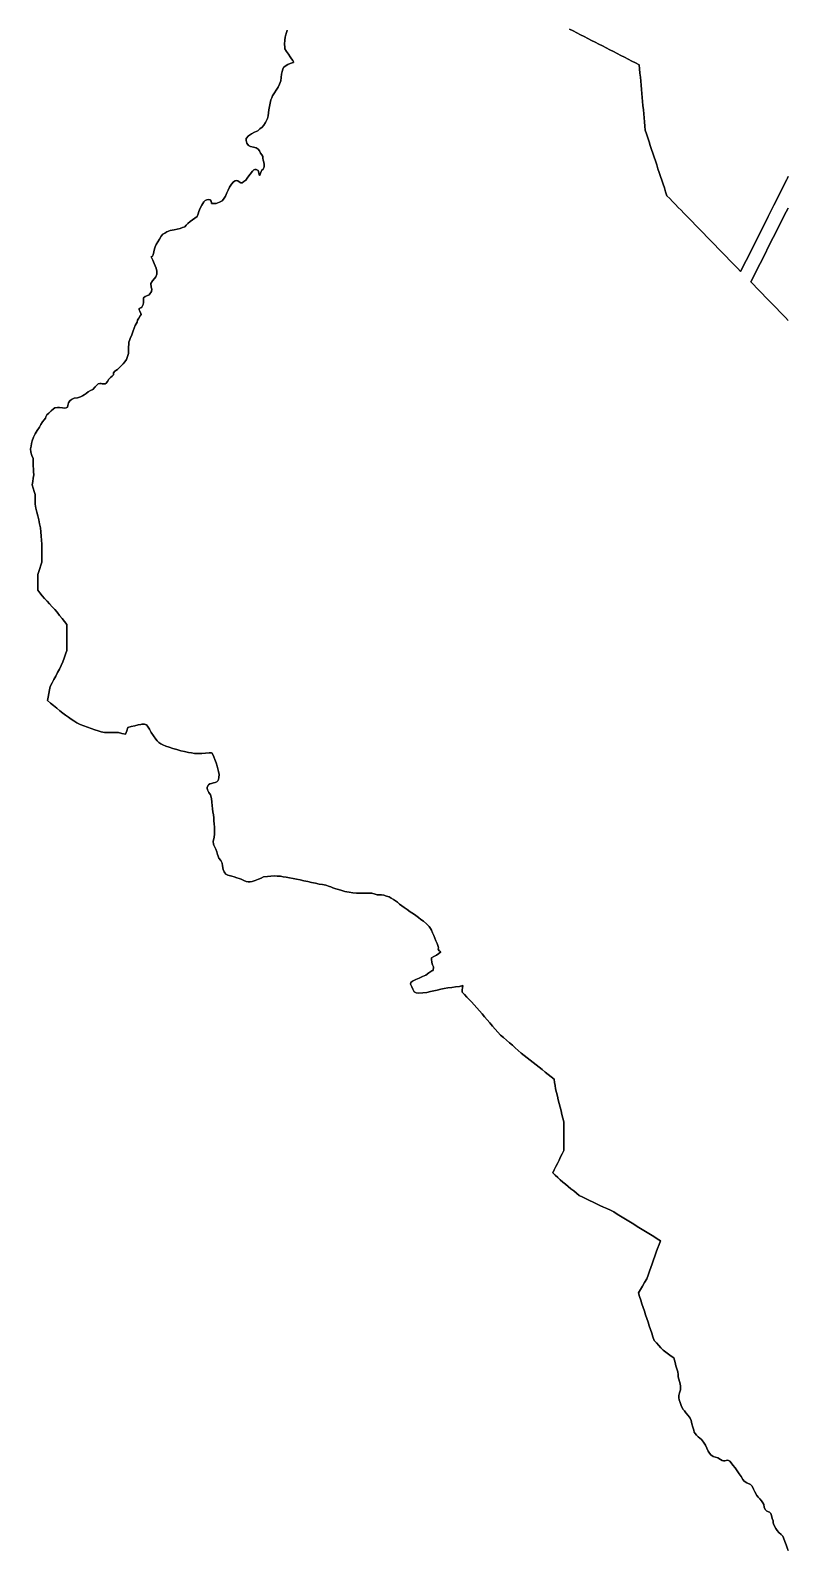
# Model space of a CAD drawing. Header units: inches. Extents: x 130170 to 284068, y 377793 to 804530.
# Drawn here: x 190518 to 192346, y 563732 to 567400 of the extents above; entities that cross this region are included whole.
import ezdxf

# ---------------------------------------------------------------- set-up
doc = ezdxf.new("R2010")
doc.units = ezdxf.units.IN
doc.header["$MEASUREMENT"] = 0
doc.layers.add('muni_il', color=7, linetype='Continuous')

msp = doc.modelspace()

# ---------------------------------------------------------------- linework, layer by layer
at = {"layer": 'muni_il'}
for points in [[(192347, 563731.9), (192344.5, 563738.7), (192342.1, 563745.5), (192339.2, 563753.6), (192335.5, 563762.7), (192333.8, 563766.4), (192330, 563771), (192324.4, 563775.8), (192320.8, 563780.4), (192317.2, 563785), (192314.1, 563790.9), (192311.7, 563796.2), (192311.1, 563799.2), (192310.7, 563803.8), (192308.6, 563809), (192306.7, 563816.6), (192305.1, 563821.3), (192302.2, 563824.4), (192295.9, 563827.1), (192291.5, 563830.9), (192288.8, 563836.3), (192288, 563842.9), (192286, 563847.1), (192282.4, 563851.9), (192278.7, 563856.8), (192275, 563861), (192271.3, 563865.2), (192266.9, 563873.7), (192263.4, 563880.5), (192259.9, 563887.3), (192256.5, 563891.1), (192247.5, 563895.3), (192240.7, 563899.5), (192237.7, 563903.6), (192233.4, 563910.5), (192229, 563917.3), (192224, 563924.3), (192218.9, 563931.3), (192213.8, 563938.4), (192209.7, 563944), (192206.6, 563947.4), (192203.2, 563949.3), (192200.2, 563949.7), (192197.4, 563949.5), (192194.4, 563948.6), (192190.7, 563948.7), (192187.7, 563949.5), (192183.8, 563951.4), (192176.9, 563955.5), (192171.4, 563957.1), (192165.9, 563958.7), (192160.4, 563962.6), (192157, 563967.2), (192153.6, 563971.7), (192150.4, 563979), (192147.2, 563986.3), (192142.5, 563993.3), (192137.8, 564000.2), (192133.6, 564003.3), (192129.4, 564006.3), (192125.9, 564010.3), (192122.4, 564014.4), (192120.3, 564017.4), (192118.9, 564022.4), (192116.7, 564029.9), (192114.5, 564037.4), (192113, 564045.7), (192110.6, 564051.6), (192105.5, 564058), (192100.3, 564064.4), (192096.7, 564068.8), (192093.1, 564073.1), (192088.8, 564082.1), (192086.3, 564089), (192083.9, 564095.8), (192082.8, 564100.1), (192083, 564106), (192085, 564112.8), (192086.9, 564119.7), (192087.4, 564128.9), (192085.9, 564134.4), (192084.5, 564139.9), (192083, 564145.6), (192081.5, 564151.2), (192081.1, 564157), (192080.7, 564162.9), (192078.4, 564170.5), (192076.1, 564178), (192073.9, 564185.6), (192072.6, 564191.1), (192071.3, 564196.6), (192064.9, 564201.4), (192058.4, 564206.2), (192052, 564211), (192045.6, 564215.7), (192040, 564221.4), (192034.4, 564227.1), (192028.9, 564232.8), (192023.3, 564238.5), (192020.4, 564247.4), (192017.5, 564256.2), (192014.5, 564265.1), (192011.6, 564273.9), (192008.7, 564282.7), (192005.8, 564291.6), (192002.8, 564300.4), (191999.9, 564309.3), (191997, 564318.1), (191994.1, 564327), (191991.1, 564335.8), (191988.2, 564344.6), (191985.3, 564353.5), (191990.4, 564361.9), (191995.4, 564370.3), (192000.5, 564378.8), (192005.5, 564387.2), (192008.8, 564396.4), (192012.1, 564405.7), (192015.4, 564414.9), (192018.7, 564424.1), (192022, 564433.3), (192025.3, 564442.6), (192028.6, 564451.8), (192031.9, 564461), (192035.2, 564470.2), (192038.5, 564479.5), (192030.5, 564484.4), (192022.4, 564489.4), (192014.4, 564494.3), (192006.4, 564499.3), (191998.3, 564504.3), (191990.3, 564509.2), (191982.3, 564514.2), (191974.2, 564519.1), (191966.2, 564524.1), (191958.2, 564529.1), (191950.2, 564534), (191942.1, 564539), (191934.1, 564543.9), (191926.1, 564548.9), (191917.7, 564552.9), (191909.4, 564556.9), (191901, 564560.9), (191892.7, 564564.9), (191884.4, 564568.9), (191876, 564572.9), (191867.7, 564576.9), (191859.3, 564580.9), (191851, 564584.9), (191842.7, 564588.9), (191836, 564594.3), (191829.3, 564599.6), (191822.6, 564605), (191815.9, 564610.4), (191809.2, 564615.7), (191803, 564621.2), (191796.9, 564626.6), (191790.7, 564632.1), (191784.6, 564637.6), (191778.5, 564643), (191782.3, 564650.7), (191786.2, 564658.4), (191790, 564666.1), (191793.9, 564673.9), (191797.7, 564681.6), (191801.6, 564689.3), (191805.4, 564697), (191805.4, 564706.9), (191805.4, 564716.8), (191805.4, 564726.7), (191805.4, 564736.6), (191805.4, 564746.6), (191805.4, 564756.6), (191805.4, 564766.5), (191803.2, 564775.4), (191801, 564784.3), (191798.8, 564793.2), (191796.5, 564802), (191794.3, 564810.9), (191792.1, 564819.8), (191789.9, 564828.7), (191787.7, 564837.5), (191785.4, 564846.4), (191784.3, 564854.1), (191783.3, 564861.7), (191782.2, 564869.3), (191774.9, 564875.1), (191767.7, 564880.8), (191760.4, 564886.5), (191753.2, 564892.3), (191746, 564898), (191738.7, 564903.7), (191731.5, 564909.4), (191724.3, 564915.2), (191717, 564920.9), (191709.8, 564926.6), (191702.5, 564932.4), (191695.4, 564938.6), (191688.2, 564944.8), (191681.1, 564951), (191673.9, 564957.2), (191666.8, 564963.4), (191659.6, 564969.6), (191652.4, 564975.8), (191646.1, 564983.1), (191639.7, 564990.3), (191633.3, 564997.6), (191627, 565004.9), (191620.6, 565012.2), (191614.2, 565019.4), (191607.9, 565026.7), (191601.5, 565034), (191595.1, 565041.3), (191588.8, 565048.5), (191582.4, 565055.8), (191576.7, 565061.7), (191571.1, 565067.6), (191565.4, 565073.4), (191559.7, 565079.3), (191559.8, 565084.6), (191560.7, 565090), (191561.7, 565095.4), (191553.5, 565093.3), (191544.2, 565092), (191535, 565090.7), (191525.7, 565089.4), (191516.4, 565088.1), (191508.1, 565086.2), (191499.8, 565084.4), (191491.5, 565082.5), (191483.2, 565080.6), (191474.9, 565078.7), (191465.2, 565077.6), (191455.5, 565076.5), (191448.6, 565077.5), (191443.7, 565080), (191441, 565086.2), (191438.3, 565092.5), (191435.5, 565098.8), (191436.2, 565102.8), (191439.9, 565105.9), (191447.9, 565109.5), (191455.9, 565113.2), (191463.9, 565116.8), (191472, 565120.4), (191479.2, 565125.6), (191486.4, 565130.5), (191489.8, 565131.5), (191490.6, 565140.1), (191488.5, 565145.4), (191486.5, 565150.7), (191485.7, 565158.5), (191485.7, 565162.4), (191491.7, 565165.6), (191497.8, 565168.7), (191503.3, 565172.7), (191508.7, 565176.6), (191507.8, 565177.2), (191504.8, 565179.1), (191502.1, 565182.9), (191502.5, 565185.9), (191502.1, 565189.7), (191499.5, 565196.4), (191496.8, 565203.2), (191494.1, 565209.9), (191491.4, 565216.1), (191488.7, 565222.3), (191485.9, 565228.5), (191483.2, 565233.1), (191480.4, 565237.7), (191473.5, 565244), (191466.5, 565250.3), (191460.4, 565254.9), (191454.3, 565259.4), (191448.2, 565263.9), (191442.1, 565268.4), (191434.8, 565273.4), (191427.4, 565278.4), (191420, 565283.3), (191414.5, 565287.6), (191409, 565291.9), (191403.5, 565296.2), (191398.8, 565299.6), (191394, 565303.1), (191388.8, 565306.1), (191383.7, 565309.2), (191377.4, 565311.3), (191371.1, 565313.4), (191365.1, 565314.5), (191358.6, 565314.3), (191354.9, 565314.3), (191350, 565315.7), (191341.7, 565318), (191337.7, 565318), (191334.5, 565318), (191328.7, 565317.9), (191323, 565317.8), (191313.8, 565317.9), (191304.6, 565318), (191295.7, 565319.2), (191286.8, 565320.4), (191281.6, 565321.4), (191276.5, 565322.5), (191269.1, 565324.6), (191261.7, 565326.8), (191254.9, 565328.9), (191248, 565331), (191242.9, 565333.2), (191240, 565334.1), (191230.6, 565337.2), (191222.7, 565338.7), (191214.9, 565340.2), (191205.6, 565342.2), (191196.4, 565344.2), (191187.1, 565346.2), (191177.9, 565348.1), (191168.6, 565350.1), (191160.3, 565351.7), (191151.9, 565353.4), (191143.5, 565355.1), (191135.2, 565356.7), (191128.1, 565357.9), (191121, 565359.1), (191113.6, 565359.4), (191106.3, 565359.6), (191098, 565359.1), (191089.7, 565358.6), (191080.6, 565357.2), (191074.3, 565354.7), (191068, 565352.2), (191060.6, 565349), (191053.2, 565345.9), (191048.4, 565345.5), (191043.6, 565345.7), (191038.5, 565346.2), (191032.6, 565349), (191026.6, 565351.7), (191021.2, 565353.6), (191015.8, 565355.4), (191009.8, 565357.5), (191003.9, 565359.5), (190994.6, 565361.8), (190989.6, 565364.1), (190987, 565366.8), (190985.2, 565369.9), (190983.1, 565375.5), (190981.5, 565383.7), (190980.9, 565390.5), (190977, 565396.8), (190972.6, 565402.3), (190971.3, 565405.3), (190970.8, 565407.1), (190969.5, 565411.6), (190967.3, 565418), (190965.1, 565424.4), (190962.7, 565429.1), (190960.3, 565433.8), (190959.4, 565436.7), (190958.9, 565442.9), (190959.6, 565446.7), (190961.1, 565452.4), (190962, 565461.6), (190961.8, 565469.5), (190961.7, 565477.5), (190961.5, 565485.4), (190960.8, 565492.6), (190960.1, 565499.9), (190959.5, 565507.1), (190958.4, 565514.6), (190957.4, 565522), (190956.3, 565529.5), (190955.4, 565537.9), (190954.5, 565546.4), (190952, 565555.6), (190948.7, 565561.4), (190945.3, 565567.2), (190944.7, 565571.4), (190944.4, 565573.9), (190947.4, 565579.2), (190950.9, 565581.6), (190955, 565582.7), (190959.4, 565584.1), (190963.8, 565585), (190967.3, 565586.8), (190969.8, 565589.2), (190971.4, 565592.3), (190972.8, 565597.1), (190973.1, 565604.2), (190971.9, 565611.8), (190970.2, 565618), (190968.5, 565624.3), (190965.8, 565632.4), (190963.2, 565640.5), (190960.3, 565647.3), (190957.3, 565654.1), (190956.3, 565655.8), (190955, 565656.5), (190952.7, 565656.9), (190949.2, 565656.6), (190940.2, 565656), (190931.2, 565655.5), (190922.7, 565655.4), (190914.1, 565655.4), (190906.7, 565656.5), (190899.2, 565657.6), (190890, 565659.7), (190880.8, 565661.8), (190871.3, 565664.6), (190861.8, 565667.4), (190852.4, 565670.2), (190844.8, 565673), (190837.3, 565675.7), (190832.5, 565678.7), (190827.8, 565681.7), (190824, 565685.8), (190820.1, 565689.9), (190814.8, 565697.9), (190809.5, 565705.8), (190805, 565713.5), (190800.5, 565721.2), (190797.7, 565724.4), (190796.8, 565724.7), (190795.6, 565725.1), (190794.4, 565725.4), (190793.2, 565725.7), (190791.9, 565725.8), (190790.6, 565725.9), (190789.4, 565725.9), (190788.1, 565725.9), (190786.3, 565725.6), (190783.9, 565725.4), (190777.7, 565724.5), (190769.4, 565722.2), (190761.1, 565720), (190752.8, 565717.7), (190750.1, 565709.8), (190747.5, 565701.9), (190738.7, 565703.7), (190729.9, 565705.4), (190721.6, 565705.4), (190713.3, 565705.4), (190704.9, 565705.4), (190696.5, 565705.4), (190688.6, 565707.7), (190680.8, 565709.9), (190672.9, 565712.1), (190664.2, 565715.5), (190655.5, 565718.8), (190646.8, 565722.2), (190638.1, 565725.5), (190629.4, 565728.9), (190622.7, 565733.6), (190616, 565738.3), (190609.3, 565743), (190602.6, 565747.6), (190595.9, 565752.3), (190588.5, 565758.4), (190581, 565764.5), (190573.5, 565770.6), (190566.1, 565776.7), (190558.6, 565782.8), (190560.3, 565791.4), (190562.1, 565800), (190563.8, 565808.5), (190565.5, 565817.1), (190569.9, 565825.4), (190574.4, 565833.8), (190578.8, 565842.1), (190583.3, 565850.5), (190587.7, 565858.8), (190592.2, 565867.2), (190595.5, 565876.3), (190598.8, 565885.4), (190602.1, 565894.5), (190605.4, 565903.6), (190605.4, 565912.5), (190605.4, 565921.5), (190605.4, 565930.4), (190605.4, 565939.4), (190605.4, 565948.3), (190605.4, 565957.3), (190605.4, 565966.2), (190599.7, 565973.6), (190593.9, 565981), (190588.1, 565988.5), (190582.4, 565995.9), (190576.3, 566002.5), (190570.2, 566009.2), (190564, 566015.9), (190557.9, 566022.5), (190551.8, 566029.2), (190545.7, 566035.9), (190540.6, 566042.7), (190535.4, 566049.6), (190535.4, 566058.9), (190535.4, 566068.2), (190535.4, 566077.5), (190535.4, 566086.9), (190537.9, 566094.4), (190540.4, 566101.9), (190542.9, 566109.4), (190545.4, 566116.9), (190545.4, 566125.1), (190545.4, 566133.4), (190545.4, 566141.7), (190545.4, 566150), (190544.8, 566159.9), (190544.1, 566169.9), (190543.4, 566179.9), (190542.8, 566189.8), (190542.1, 566199.8), (190539.9, 566209.3), (190537.6, 566218.7), (190535.4, 566228.2), (190533.2, 566237.6), (190531, 566247.1), (190528.7, 566256.5), (190528.7, 566264.3), (190528.7, 566272.1), (190528.7, 566279.8), (190526.5, 566287.6), (190524.3, 566295.4), (190522.1, 566303.3), (190523.3, 566311.3), (190524.6, 566319.4), (190525.9, 566327.5), (190525.4, 566334.5), (190524.9, 566341.6), (190524.5, 566348.7), (190524.1, 566355.8), (190524.1, 566361.3), (190524, 566366.8), (190521.2, 566374.3), (190518.3, 566381.8), (190517.5, 566390.2), (190519.2, 566396.6), (190520.3, 566403.1), (190521.5, 566409.7), (190525.3, 566418), (190529.2, 566426.4), (190534.2, 566434.4), (190539.2, 566442.4), (190542.9, 566448.9), (190546.6, 566455.4), (190550.4, 566460), (190553.7, 566464), (190554.8, 566467.8), (190557.1, 566472.5), (190561.7, 566476.6), (190567.5, 566481.6), (190573.3, 566486.5), (190576.9, 566488.9), (190582.9, 566489.8), (190587.5, 566490.3), (190594.7, 566489.4), (190600.8, 566488.7), (190604.2, 566489.1), (190606.8, 566490.6), (190608.1, 566494.7), (190609.5, 566501.1), (190612.8, 566506.2), (190616.6, 566509.4), (190623.6, 566512.8), (190631.1, 566513.5), (190638.9, 566515.5), (190643.2, 566518.1), (190647.5, 566520.7), (190652.4, 566524.1), (190657.4, 566527.5), (190662.9, 566530.6), (190668.5, 566533.6), (190674.1, 566539.8), (190677.6, 566544), (190681.5, 566547.2), (190685.1, 566548), (190688.3, 566547.6), (190690.8, 566547.2), (190698.3, 566547.1), (190700.5, 566548.6), (190703.7, 566552.8), (190706.8, 566558.7), (190711.1, 566562.5), (190715.2, 566565.4), (190718, 566568.5), (190718.3, 566571), (190718.4, 566573.9), (190721.7, 566577.9), (190727.8, 566581.7), (190733, 566586.7), (190737.5, 566590.9), (190741.9, 566595.2), (190745.7, 566600.4), (190749.4, 566605.6), (190751.8, 566612.7), (190754.2, 566620.4), (190754.7, 566628), (190754.8, 566636.7), (190755.1, 566641.9), (190755.4, 566647.2), (190757, 566651.9), (190758.7, 566656.6), (190762.3, 566665.6), (190765.9, 566674.6), (190768, 566681.1), (190770.1, 566687.6), (190772.9, 566692.2), (190775.3, 566696.1), (190776.5, 566700.4), (190779.3, 566705.3), (190782.9, 566711.5), (190785.1, 566714.4), (190784.4, 566716.6), (190781.6, 566722.6), (190779.9, 566725.6), (190780.1, 566728.7), (190784.1, 566730.2), (190786.4, 566732.1), (190790.2, 566738.8), (190790.7, 566743.6), (190790.6, 566751), (190791, 566754.9), (190794.9, 566757.5), (190798.9, 566759.2), (190804.4, 566762.2), (190810.2, 566770), (190810.5, 566775.5), (190809.1, 566780.4), (190808.3, 566789.2), (190812.6, 566795.3), (190817, 566801.4), (190820.4, 566805.1), (190823, 566812), (190822.9, 566819.3), (190821, 566825.9), (190818.5, 566831.7), (190816.1, 566837.5), (190812.8, 566845.4), (190809.5, 566853.4), (190812.3, 566855), (190814.2, 566858.2), (190815.5, 566865.5), (190816.9, 566872.8), (190818.8, 566877.9), (190820.8, 566883), (190825, 566889.7), (190829.2, 566896.3), (190833.4, 566903), (190837.6, 566907.8), (190842.4, 566910.9), (190847.1, 566914), (190855.4, 566917.1), (190865, 566918.4), (190872.3, 566920), (190879.5, 566921.7), (190884.9, 566923.9), (190890.3, 566926.2), (190894, 566930.2), (190897.7, 566934.2), (190903.2, 566938.6), (190908.8, 566943), (190914.5, 566946.8), (190919.9, 566951), (190922.9, 566957), (190923.9, 566962.8), (190927.5, 566970.6), (190931.1, 566978.5), (190936.2, 566986.5), (190939.5, 566989.3), (190943.5, 566991.1), (190948.3, 566991.6), (190951.6, 566991.1), (190953.9, 566987.7), (190954.6, 566983.7), (190955, 566982.5), (190956.5, 566981.8), (190959.7, 566981.8), (190966.4, 566982.5), (190973.9, 566985.7), (190980.7, 566988.9), (190983.9, 566992.4), (190988.5, 567000.1), (190991.8, 567008.1), (190994.9, 567014.6), (190998, 567021.2), (191002.8, 567028.6), (191008.2, 567034.4), (191012, 567036.9), (191014.7, 567037.9), (191018, 567037), (191021.2, 567034.4), (191025.5, 567032.4), (191028.7, 567032.2), (191032.5, 567035.3), (191035.3, 567037.2), (191037.8, 567038.6), (191042.9, 567045.7), (191048.1, 567052.9), (191053.5, 567060.2), (191056.7, 567063.3), (191059.6, 567064.4), (191063, 567064.3), (191067.5, 567062.1), (191068.8, 567056.5), (191070.2, 567052), (191071.2, 567049.5), (191072.5, 567053.3), (191074.5, 567059.4), (191076.3, 567062.8), (191079.3, 567065), (191081.3, 567068.1), (191082.1, 567071.6), (191081.6, 567076.5), (191081.1, 567081.8), (191079.9, 567086.8), (191078.8, 567091.9), (191078.8, 567095.2), (191076.3, 567099.7), (191073.3, 567103.6), (191070.5, 567109.4), (191067.5, 567112.9), (191062.3, 567116.1), (191055.9, 567117.9), (191049.3, 567119.5), (191044.5, 567121.8), (191039.8, 567127.6), (191038.2, 567134), (191038.8, 567138.9), (191044.3, 567145.2), (191051, 567150.5), (191058.8, 567154.1), (191066.6, 567157.8), (191071.7, 567162.1), (191076.8, 567166.3), (191081.3, 567171.1), (191085, 567177.8), (191087.7, 567182.4), (191090.3, 567187), (191091.2, 567194.1), (191092.1, 567201.2), (191093, 567208.3), (191094.8, 567216.3), (191096.6, 567224.3), (191098.4, 567232.3), (191100.4, 567236.9), (191102.4, 567241.6), (191107.1, 567249.1), (191111.3, 567256), (191115.7, 567262.7), (191119, 567270.3), (191122, 567278.4), (191122.8, 567286.5), (191123.6, 567294.5), (191125.3, 567300.4), (191127, 567306.2), (191128.4, 567310.3), (191132.9, 567313.5), (191139.1, 567317.4), (191144.7, 567319.6), (191149.3, 567321.3), (191152.7, 567322.7), (191152.9, 567323.7), (191151.5, 567327.1), (191148, 567331.6), (191144.6, 567336), (191140.4, 567342.4), (191136.2, 567348.8), (191132, 567355.2), (191131.7, 567357.7), (191131.5, 567361.4), (191131.4, 567364.3), (191131.4, 567367.1), (191131.4, 567369.9), (191131.6, 567372.7), (191131.8, 567375.5), (191132.1, 567378.3), (191132.5, 567381.1), (191133, 567383.9), (191133.5, 567386.6), (191134.2, 567389.4), (191134.9, 567392.1), (191135.7, 567394.8), (191136.5, 567397.5), (191137.5, 567400.2)], [(191137.5, 567400.2), (191136.5, 567397.5), (191135.7, 567394.8), (191134.9, 567392.1), (191134.2, 567389.4), (191133.5, 567386.6), (191133, 567383.9), (191132.5, 567381.1), (191132.1, 567378.3), (191131.8, 567375.5), (191131.6, 567372.7), (191131.4, 567369.9), (191131.4, 567367.1), (191131.4, 567364.3), (191131.5, 567361.4), (191131.7, 567357.7), (191132, 567355.2), (191136.2, 567348.8), (191140.4, 567342.4), (191144.6, 567336), (191148, 567331.6), (191151.5, 567327.1), (191152.9, 567323.7), (191152.7, 567322.7), (191149.3, 567321.3), (191144.7, 567319.6), (191139.1, 567317.4), (191132.9, 567313.5), (191128.4, 567310.3), (191127, 567306.2), (191125.3, 567300.4), (191123.6, 567294.5), (191122.8, 567286.5), (191122, 567278.4), (191119, 567270.3), (191115.7, 567262.7), (191111.3, 567256), (191107.1, 567249.1), (191102.4, 567241.6), (191100.4, 567236.9), (191098.4, 567232.3), (191096.6, 567224.3), (191094.8, 567216.3), (191093, 567208.3), (191092.1, 567201.2), (191091.2, 567194.1), (191090.3, 567187), (191087.7, 567182.4), (191085, 567177.8), (191081.3, 567171.1), (191076.8, 567166.3), (191071.7, 567162.1), (191066.6, 567157.8), (191058.8, 567154.1), (191051, 567150.5), (191044.3, 567145.2), (191038.8, 567138.9), (191038.2, 567134), (191039.8, 567127.6), (191044.5, 567121.8), (191049.3, 567119.5), (191055.9, 567117.9), (191062.3, 567116.1), (191067.5, 567112.9), (191070.5, 567109.4), (191073.3, 567103.6), (191076.3, 567099.7), (191078.8, 567095.2), (191078.8, 567091.9), (191079.9, 567086.8), (191081.1, 567081.8), (191081.6, 567076.5), (191082.1, 567071.6), (191081.3, 567068.1), (191079.3, 567065), (191076.3, 567062.8), (191074.5, 567059.4), (191072.5, 567053.3), (191071.2, 567049.5), (191070.2, 567052), (191068.8, 567056.5), (191067.5, 567062.1), (191063, 567064.3), (191059.6, 567064.4), (191056.7, 567063.3), (191053.5, 567060.2), (191048.1, 567052.9), (191042.9, 567045.7), (191037.8, 567038.6), (191035.3, 567037.2), (191032.5, 567035.3), (191028.7, 567032.2), (191025.5, 567032.4), (191021.2, 567034.4), (191018, 567037), (191014.7, 567037.9), (191012, 567036.9), (191008.2, 567034.4), (191002.8, 567028.6), (190998, 567021.2), (190994.9, 567014.6), (190991.8, 567008.1), (190988.5, 567000.1), (190983.9, 566992.4), (190980.7, 566988.9), (190973.9, 566985.7), (190966.4, 566982.5), (190959.7, 566981.8), (190956.5, 566981.8), (190955, 566982.5), (190954.6, 566983.7), (190953.9, 566987.7), (190951.6, 566991.1), (190948.3, 566991.6), (190943.5, 566991.1), (190939.5, 566989.3), (190936.2, 566986.5), (190931.1, 566978.5), (190927.5, 566970.6), (190923.9, 566962.8), (190922.9, 566957), (190919.9, 566951), (190914.5, 566946.8), (190908.8, 566943), (190903.2, 566938.6), (190897.7, 566934.2), (190894, 566930.2), (190890.3, 566926.2), (190884.9, 566923.9), (190879.5, 566921.7), (190872.3, 566920), (190865, 566918.4), (190855.4, 566917.1), (190847.1, 566914), (190842.4, 566910.9), (190837.6, 566907.8), (190833.4, 566903), (190829.2, 566896.3), (190825, 566889.7), (190820.8, 566883), (190818.8, 566877.9), (190816.9, 566872.8), (190815.5, 566865.5), (190814.2, 566858.2), (190812.3, 566855), (190809.5, 566853.4), (190812.8, 566845.4), (190816.1, 566837.5), (190818.5, 566831.7), (190821, 566825.9), (190822.9, 566819.3), (190823, 566812), (190820.4, 566805.1), (190817, 566801.4), (190812.6, 566795.3), (190808.3, 566789.2), (190809.1, 566780.4), (190810.5, 566775.5), (190810.2, 566770), (190804.4, 566762.2), (190798.9, 566759.2), (190794.9, 566757.5), (190791, 566754.9), (190790.6, 566751), (190790.7, 566743.6), (190790.2, 566738.8), (190786.4, 566732.1), (190784.1, 566730.2), (190780.1, 566728.7), (190779.9, 566725.6), (190781.6, 566722.6), (190784.4, 566716.6), (190785.1, 566714.4), (190782.9, 566711.5), (190779.3, 566705.3), (190776.5, 566700.4), (190775.3, 566696.1), (190772.9, 566692.2), (190770.1, 566687.6), (190768, 566681.1), (190765.9, 566674.6), (190762.3, 566665.6), (190758.7, 566656.6), (190757, 566651.9), (190755.4, 566647.2), (190755.1, 566641.9), (190754.8, 566636.7), (190754.7, 566628), (190754.2, 566620.4), (190751.8, 566612.7), (190749.4, 566605.6), (190745.7, 566600.4), (190741.9, 566595.2), (190737.5, 566590.9), (190733, 566586.7), (190727.8, 566581.7), (190721.7, 566577.9), (190718.4, 566573.9), (190718.3, 566571), (190718, 566568.5), (190715.2, 566565.4), (190711.1, 566562.5), (190706.8, 566558.7), (190703.7, 566552.8), (190700.5, 566548.6), (190698.3, 566547.1), (190690.8, 566547.2), (190688.3, 566547.6), (190685.1, 566548), (190681.5, 566547.2), (190677.6, 566544), (190674.1, 566539.8), (190668.5, 566533.6), (190662.9, 566530.6), (190657.4, 566527.5), (190652.4, 566524.1), (190647.5, 566520.7), (190643.2, 566518.1), (190638.9, 566515.5), (190631.1, 566513.5), (190623.6, 566512.8), (190616.6, 566509.4), (190612.8, 566506.2), (190609.5, 566501.1), (190608.1, 566494.7), (190606.8, 566490.6), (190604.2, 566489.1), (190600.8, 566488.7), (190594.7, 566489.4), (190587.5, 566490.3), (190582.9, 566489.8), (190576.9, 566488.9), (190573.3, 566486.5), (190567.5, 566481.6), (190561.7, 566476.6), (190557.1, 566472.5), (190554.8, 566467.8), (190553.7, 566464), (190550.4, 566460), (190546.6, 566455.4), (190542.9, 566448.9), (190539.2, 566442.4), (190534.2, 566434.4), (190529.2, 566426.4), (190525.3, 566418), (190521.5, 566409.7), (190520.3, 566403.1), (190519.2, 566396.6), (190517.5, 566390.2), (190518.3, 566381.8), (190521.2, 566374.3), (190524, 566366.8), (190524.1, 566361.3), (190524.1, 566355.8), (190524.5, 566348.7), (190524.9, 566341.6), (190525.4, 566334.5), (190525.9, 566327.5), (190524.6, 566319.4), (190523.3, 566311.3), (190522.1, 566303.3), (190524.3, 566295.4), (190526.5, 566287.6), (190528.7, 566279.8), (190528.7, 566272.1), (190528.7, 566264.3), (190528.7, 566256.5), (190531, 566247.1), (190533.2, 566237.6), (190535.4, 566228.2), (190537.6, 566218.7), (190539.9, 566209.3), (190542.1, 566199.8), (190542.8, 566189.8), (190543.4, 566179.9), (190544.1, 566169.9), (190544.8, 566159.9), (190545.4, 566150), (190545.4, 566141.7), (190545.4, 566133.4), (190545.4, 566125.1), (190545.4, 566116.9), (190542.9, 566109.4), (190540.4, 566101.9), (190537.9, 566094.4), (190535.4, 566086.9), (190535.4, 566077.5), (190535.4, 566068.2), (190535.4, 566058.9), (190535.4, 566049.6), (190540.6, 566042.7), (190545.7, 566035.9), (190551.8, 566029.2), (190557.9, 566022.5), (190564, 566015.9), (190570.2, 566009.2), (190576.3, 566002.5), (190582.4, 565995.9), (190588.1, 565988.5), (190593.9, 565981), (190599.7, 565973.6), (190605.4, 565966.2), (190605.4, 565957.3), (190605.4, 565948.3), (190605.4, 565939.4), (190605.4, 565930.4), (190605.4, 565921.5), (190605.4, 565912.5), (190605.4, 565903.6), (190602.1, 565894.5), (190598.8, 565885.4), (190595.5, 565876.3), (190592.2, 565867.2), (190587.7, 565858.8), (190583.3, 565850.5), (190578.8, 565842.1), (190574.4, 565833.8), (190569.9, 565825.4), (190565.5, 565817.1), (190563.8, 565808.5), (190562.1, 565800), (190560.3, 565791.4), (190558.6, 565782.8), (190566.1, 565776.7), (190573.5, 565770.6), (190581, 565764.5), (190588.5, 565758.4), (190595.9, 565752.3), (190602.6, 565747.6), (190609.3, 565743), (190616, 565738.3), (190622.7, 565733.6), (190629.4, 565728.9), (190638.1, 565725.5), (190646.8, 565722.2), (190655.5, 565718.8), (190664.2, 565715.5), (190672.9, 565712.1), (190680.8, 565709.9), (190688.6, 565707.7), (190696.5, 565705.4), (190704.9, 565705.4), (190713.3, 565705.4), (190721.6, 565705.4), (190729.9, 565705.4), (190738.7, 565703.7), (190747.5, 565701.9), (190750.1, 565709.8), (190752.8, 565717.7), (190761.1, 565720), (190769.4, 565722.2), (190777.7, 565724.5), (190783.9, 565725.4), (190786.3, 565725.6), (190788.1, 565725.9), (190789.4, 565725.9), (190790.6, 565725.9), (190791.9, 565725.8), (190793.2, 565725.7), (190794.4, 565725.4), (190795.6, 565725.1), (190796.8, 565724.7), (190797.7, 565724.4), (190800.5, 565721.2), (190805, 565713.5), (190809.5, 565705.8), (190814.8, 565697.9), (190820.1, 565689.9), (190824, 565685.8), (190827.8, 565681.7), (190832.5, 565678.7), (190837.3, 565675.7), (190844.8, 565673), (190852.4, 565670.2), (190861.8, 565667.4), (190871.3, 565664.6), (190880.8, 565661.8), (190890, 565659.7), (190899.2, 565657.6), (190906.7, 565656.5), (190914.1, 565655.4), (190922.7, 565655.4), (190931.2, 565655.5), (190940.2, 565656), (190949.2, 565656.6), (190952.7, 565656.9), (190955, 565656.5), (190956.3, 565655.8), (190957.3, 565654.1), (190960.3, 565647.3), (190963.2, 565640.5), (190965.8, 565632.4), (190968.5, 565624.3), (190970.2, 565618), (190971.9, 565611.8), (190973.1, 565604.2), (190972.8, 565597.1), (190971.4, 565592.3), (190969.8, 565589.2), (190967.3, 565586.8), (190963.8, 565585), (190959.4, 565584.1), (190955, 565582.7), (190950.9, 565581.6), (190947.4, 565579.2), (190944.4, 565573.9), (190944.7, 565571.4), (190945.3, 565567.2), (190948.7, 565561.4), (190952, 565555.6), (190954.5, 565546.4), (190955.4, 565537.9), (190956.3, 565529.5), (190957.4, 565522), (190958.4, 565514.6), (190959.5, 565507.1), (190960.1, 565499.9), (190960.8, 565492.6), (190961.5, 565485.4), (190961.7, 565477.5), (190961.8, 565469.5), (190962, 565461.6), (190961.1, 565452.4), (190959.6, 565446.7), (190958.9, 565442.9), (190959.4, 565436.7), (190960.3, 565433.8), (190962.7, 565429.1), (190965.1, 565424.4), (190967.3, 565418), (190969.5, 565411.6), (190970.8, 565407.1), (190971.3, 565405.3), (190972.6, 565402.3), (190977, 565396.8), (190980.9, 565390.5), (190981.5, 565383.7), (190983.1, 565375.5), (190985.2, 565369.9), (190987, 565366.8), (190989.6, 565364.1), (190994.6, 565361.8), (191003.9, 565359.5), (191009.8, 565357.5), (191015.8, 565355.4), (191021.2, 565353.6), (191026.6, 565351.7), (191032.6, 565349), (191038.5, 565346.2), (191043.6, 565345.7), (191048.4, 565345.5), (191053.2, 565345.9), (191060.6, 565349), (191068, 565352.2), (191074.3, 565354.7), (191080.6, 565357.2), (191089.7, 565358.6), (191098, 565359.1), (191106.3, 565359.6), (191113.6, 565359.4), (191121, 565359.1), (191128.1, 565357.9), (191135.2, 565356.7), (191143.5, 565355.1), (191151.9, 565353.4), (191160.3, 565351.7), (191168.6, 565350.1), (191177.9, 565348.1), (191187.1, 565346.2), (191196.4, 565344.2), (191205.6, 565342.2), (191214.9, 565340.2), (191222.7, 565338.7), (191230.6, 565337.2), (191240, 565334.1), (191242.9, 565333.2), (191248, 565331), (191254.9, 565328.9), (191261.7, 565326.8), (191269.1, 565324.6), (191276.5, 565322.5), (191281.6, 565321.4), (191286.8, 565320.4), (191295.7, 565319.2), (191304.6, 565318), (191313.8, 565317.9), (191323, 565317.8), (191328.7, 565317.9), (191334.5, 565318), (191337.7, 565318), (191341.7, 565318), (191350, 565315.7), (191354.9, 565314.3), (191358.6, 565314.3), (191365.1, 565314.5), (191371.1, 565313.4), (191377.4, 565311.3), (191383.7, 565309.2), (191388.8, 565306.1), (191394, 565303.1), (191398.8, 565299.6), (191403.5, 565296.2), (191409, 565291.9), (191414.5, 565287.6), (191420, 565283.3), (191427.4, 565278.4), (191434.8, 565273.4), (191442.1, 565268.4), (191448.2, 565263.9), (191454.3, 565259.4), (191460.4, 565254.9), (191466.5, 565250.3), (191473.5, 565244), (191480.4, 565237.7), (191483.2, 565233.1), (191485.9, 565228.5), (191488.7, 565222.3), (191491.4, 565216.1), (191494.1, 565209.9), (191496.8, 565203.2), (191499.5, 565196.4), (191502.1, 565189.7), (191502.5, 565185.9), (191502.1, 565182.9), (191504.8, 565179.1), (191507.8, 565177.2), (191508.7, 565176.6), (191503.3, 565172.7), (191497.8, 565168.7), (191491.7, 565165.6), (191485.7, 565162.4), (191485.7, 565158.5), (191486.5, 565150.7), (191488.5, 565145.4), (191490.6, 565140.1), (191489.8, 565131.5), (191486.4, 565130.5), (191479.2, 565125.6), (191472, 565120.4), (191463.9, 565116.8), (191455.9, 565113.2), (191447.9, 565109.5), (191439.9, 565105.9), (191436.2, 565102.8), (191435.5, 565098.8), (191438.3, 565092.5), (191441, 565086.2), (191443.7, 565080), (191448.6, 565077.5), (191455.5, 565076.5), (191465.2, 565077.6), (191474.9, 565078.7), (191483.2, 565080.6), (191491.5, 565082.5), (191499.8, 565084.4), (191508.1, 565086.2), (191516.4, 565088.1), (191525.7, 565089.4), (191535, 565090.7), (191544.2, 565092), (191553.5, 565093.3), (191561.7, 565095.4), (191560.7, 565090), (191559.8, 565084.6), (191559.7, 565079.3), (191565.4, 565073.4), (191571.1, 565067.6), (191576.7, 565061.7), (191582.4, 565055.8), (191588.8, 565048.5), (191595.1, 565041.3), (191601.5, 565034), (191607.9, 565026.7), (191614.2, 565019.4), (191620.6, 565012.2), (191627, 565004.9), (191633.3, 564997.6), (191639.7, 564990.3), (191646.1, 564983.1), (191652.4, 564975.8), (191659.6, 564969.6), (191666.8, 564963.4), (191673.9, 564957.2), (191681.1, 564951), (191688.2, 564944.8), (191695.4, 564938.6), (191702.5, 564932.4), (191709.8, 564926.6), (191717, 564920.9), (191724.3, 564915.2), (191731.5, 564909.4), (191738.7, 564903.7), (191746, 564898), (191753.2, 564892.3), (191760.4, 564886.5), (191767.7, 564880.8), (191774.9, 564875.1), (191782.2, 564869.3), (191783.3, 564861.7), (191784.3, 564854.1), (191785.4, 564846.4), (191787.7, 564837.5), (191789.9, 564828.7), (191792.1, 564819.8), (191794.3, 564810.9), (191796.5, 564802), (191798.8, 564793.2), (191801, 564784.3), (191803.2, 564775.4), (191805.4, 564766.5), (191805.4, 564756.6), (191805.4, 564746.6), (191805.4, 564736.6), (191805.4, 564726.7), (191805.4, 564716.8), (191805.4, 564706.9), (191805.4, 564697), (191801.6, 564689.3), (191797.7, 564681.6), (191793.9, 564673.9), (191790, 564666.1), (191786.2, 564658.4), (191782.3, 564650.7), (191778.5, 564643), (191784.6, 564637.6), (191790.7, 564632.1), (191796.9, 564626.6), (191803, 564621.2), (191809.2, 564615.7), (191815.9, 564610.4), (191822.6, 564605), (191829.3, 564599.6), (191836, 564594.3), (191842.7, 564588.9), (191851, 564584.9), (191859.3, 564580.9), (191867.7, 564576.9), (191876, 564572.9), (191884.4, 564568.9), (191892.7, 564564.9), (191901, 564560.9), (191909.4, 564556.9), (191917.7, 564552.9), (191926.1, 564548.9), (191934.1, 564543.9), (191942.1, 564539), (191950.2, 564534), (191958.2, 564529.1), (191966.2, 564524.1), (191974.2, 564519.1), (191982.3, 564514.2), (191990.3, 564509.2), (191998.3, 564504.3), (192006.4, 564499.3), (192014.4, 564494.3), (192022.4, 564489.4), (192030.5, 564484.4), (192038.5, 564479.5), (192035.2, 564470.2), (192031.9, 564461), (192028.6, 564451.8), (192025.3, 564442.6), (192022, 564433.3), (192018.7, 564424.1), (192015.4, 564414.9), (192012.1, 564405.7), (192008.8, 564396.4), (192005.5, 564387.2), (192000.5, 564378.8), (191995.4, 564370.3), (191990.4, 564361.9), (191985.3, 564353.5), (191988.2, 564344.6), (191991.1, 564335.8), (191994.1, 564327), (191997, 564318.1), (191999.9, 564309.3), (192002.8, 564300.4), (192005.8, 564291.6), (192008.7, 564282.7), (192011.6, 564273.9), (192014.5, 564265.1), (192017.5, 564256.2), (192020.4, 564247.4), (192023.3, 564238.5), (192028.9, 564232.8), (192034.4, 564227.1), (192040, 564221.4), (192045.6, 564215.7), (192052, 564211), (192058.4, 564206.2), (192064.9, 564201.4), (192071.3, 564196.6), (192072.6, 564191.1), (192073.9, 564185.6), (192076.1, 564178), (192078.4, 564170.5), (192080.7, 564162.9), (192081.1, 564157), (192081.5, 564151.2), (192083, 564145.6), (192084.5, 564139.9), (192085.9, 564134.4), (192087.4, 564128.9), (192086.9, 564119.7), (192085, 564112.8), (192083, 564106), (192082.8, 564100.1), (192083.9, 564095.8), (192086.3, 564089), (192088.8, 564082.1), (192093.1, 564073.1), (192096.7, 564068.8), (192100.3, 564064.4), (192105.5, 564058), (192110.6, 564051.6), (192113, 564045.7), (192114.5, 564037.4), (192116.7, 564029.9), (192118.9, 564022.4), (192120.3, 564017.4), (192122.4, 564014.4), (192125.9, 564010.3), (192129.4, 564006.3), (192133.6, 564003.3), (192137.8, 564000.2), (192142.5, 563993.3), (192147.2, 563986.3), (192150.4, 563979), (192153.6, 563971.7), (192157, 563967.2), (192160.4, 563962.6), (192165.9, 563958.7), (192171.4, 563957.1), (192176.9, 563955.5), (192183.8, 563951.4), (192187.7, 563949.5), (192190.7, 563948.7), (192194.4, 563948.6), (192197.4, 563949.5), (192200.2, 563949.7), (192203.2, 563949.3), (192206.6, 563947.4), (192209.7, 563944), (192213.8, 563938.4), (192218.9, 563931.3), (192224, 563924.3), (192229, 563917.3), (192233.4, 563910.5), (192237.7, 563903.6), (192240.7, 563899.5), (192247.5, 563895.3), (192256.5, 563891.1), (192259.9, 563887.3), (192263.4, 563880.5), (192266.9, 563873.7), (192271.3, 563865.2), (192275, 563861), (192278.7, 563856.8), (192282.4, 563851.9), (192286, 563847.1), (192288, 563842.9), (192288.8, 563836.3), (192291.5, 563830.9), (192295.9, 563827.1), (192302.2, 563824.4), (192305.1, 563821.3), (192306.7, 563816.6), (192308.6, 563809), (192310.7, 563803.8), (192311.1, 563799.2), (192311.7, 563796.2), (192314.1, 563790.9), (192317.2, 563785), (192320.8, 563780.4), (192324.4, 563775.8), (192330, 563771), (192333.8, 563766.4), (192335.5, 563762.7), (192339.2, 563753.6), (192342.1, 563745.5), (192344.5, 563738.7), (192347, 563731.9)], [(191819.2, 567403.1), (191828.1, 567398.6), (191836.9, 567394), (191845.8, 567389.5), (191854.6, 567384.9), (191863.5, 567380.4), (191872.3, 567375.8), (191881.2, 567371.3), (191890.1, 567366.7), (191898.9, 567362.2), (191907.8, 567357.6), (191916.6, 567353.1), (191925.5, 567348.6), (191934.3, 567344), (191943.2, 567339.5), (191952.1, 567334.9), (191960.9, 567330.4), (191969.8, 567325.8), (191978.6, 567321.3), (191987.5, 567316.7), (191988.4, 567306.9), (191989.3, 567297), (191990.2, 567287.2), (191991.1, 567277.3), (191992, 567267.5), (191992.9, 567257.6), (191993.8, 567247.8), (191994.7, 567238), (191995.6, 567228.1), (191996.5, 567218.3), (191997.4, 567208.4), (191998.3, 567198.6), (191999.2, 567188.7), (192000.1, 567178.9), (192001, 567169), (192001.9, 567159.2), (192005, 567149.9), (192008.1, 567140.6), (192011.1, 567131.3), (192014.2, 567122), (192017.3, 567112.7), (192020.4, 567103.4), (192023.5, 567094.1), (192026.5, 567084.8), (192029.6, 567075.4), (192032.7, 567066.1), (192035.8, 567056.8), (192038.8, 567047.5), (192041.9, 567038.2), (192045, 567028.9), (192048.1, 567019.6), (192051.1, 567010.3), (192054.2, 567001), (192061.1, 566994), (192067.9, 566986.9), (192074.8, 566979.9), (192081.6, 566972.9), (192088.5, 566965.9), (192095.3, 566958.8), (192102.2, 566951.8), (192109, 566944.8), (192115.8, 566937.7), (192122.7, 566930.7), (192129.5, 566923.7), (192136.4, 566916.7), (192143.2, 566909.6), (192150.1, 566902.6), (192156.9, 566895.6), (192163.8, 566888.5), (192170.6, 566881.5), (192177.5, 566874.5), (192184.3, 566867.5), (192191.2, 566860.4), (192198, 566853.4), (192204.9, 566846.4), (192211.7, 566839.3), (192218.6, 566832.3), (192225.4, 566825.3), (192232.3, 566818.3), (192236.7, 566827.1), (192241.2, 566836), (192245.6, 566844.9), (192250.1, 566853.7), (192254.5, 566862.6), (192259, 566871.4), (192263.4, 566880.3), (192267.9, 566889.2), (192272.4, 566898), (192276.8, 566906.9), (192281.3, 566915.8), (192285.7, 566924.6), (192290.2, 566933.5), (192294.6, 566942.3), (192299.1, 566951.2), (192303.5, 566960.1), (192308, 566968.9), (192312.4, 566977.8), (192316.9, 566986.7), (192321.4, 566995.5), (192325.8, 567004.4), (192330.3, 567013.3), (192334.7, 567022.1), (192339.2, 567031), (192343.6, 567039.8), (192345.5, 567043.7), (192347.4, 567047.6)], [(192347.4, 567047.6), (192345.5, 567043.7), (192343.6, 567039.8), (192339.2, 567031), (192334.7, 567022.1), (192330.3, 567013.3), (192325.8, 567004.4), (192321.4, 566995.5), (192316.9, 566986.7), (192312.4, 566977.8), (192308, 566968.9), (192303.5, 566960.1), (192299.1, 566951.2), (192294.6, 566942.3), (192290.2, 566933.5), (192285.7, 566924.6), (192281.3, 566915.8), (192276.8, 566906.9), (192272.4, 566898), (192267.9, 566889.2), (192263.4, 566880.3), (192259, 566871.4), (192254.5, 566862.6), (192250.1, 566853.7), (192245.6, 566844.9), (192241.2, 566836), (192236.7, 566827.1), (192232.3, 566818.3), (192225.4, 566825.3), (192218.6, 566832.3), (192211.7, 566839.3), (192204.9, 566846.4), (192198, 566853.4), (192191.2, 566860.4), (192184.3, 566867.5), (192177.5, 566874.5), (192170.6, 566881.5), (192163.8, 566888.5), (192156.9, 566895.6), (192150.1, 566902.6), (192143.2, 566909.6), (192136.4, 566916.7), (192129.5, 566923.7), (192122.7, 566930.7), (192115.8, 566937.7), (192109, 566944.8), (192102.2, 566951.8), (192095.3, 566958.8), (192088.5, 566965.9), (192081.6, 566972.9), (192074.8, 566979.9), (192067.9, 566986.9), (192061.1, 566994), (192054.2, 567001), (192051.1, 567010.3), (192048.1, 567019.6), (192045, 567028.9), (192041.9, 567038.2), (192038.8, 567047.5), (192035.8, 567056.8), (192032.7, 567066.1), (192029.6, 567075.4), (192026.5, 567084.8), (192023.5, 567094.1), (192020.4, 567103.4), (192017.3, 567112.7), (192014.2, 567122), (192011.1, 567131.3), (192008.1, 567140.6), (192005, 567149.9), (192001.9, 567159.2), (192001, 567169), (192000.1, 567178.9), (191999.2, 567188.7), (191998.3, 567198.6), (191997.4, 567208.4), (191996.5, 567218.3), (191995.6, 567228.1), (191994.7, 567238), (191993.8, 567247.8), (191992.9, 567257.6), (191992, 567267.5), (191991.1, 567277.3), (191990.2, 567287.2), (191989.3, 567297), (191988.4, 567306.9), (191987.5, 567316.7), (191978.6, 567321.3), (191969.8, 567325.8), (191960.9, 567330.4), (191952.1, 567334.9), (191943.2, 567339.5), (191934.3, 567344), (191925.5, 567348.6), (191916.6, 567353.1), (191907.8, 567357.6), (191898.9, 567362.2), (191890.1, 567366.7), (191881.2, 567371.3), (191872.3, 567375.8), (191863.5, 567380.4), (191854.6, 567384.9), (191845.8, 567389.5), (191836.9, 567394), (191828.1, 567398.6), (191819.2, 567403.1)], [(192346.7, 566971.3), (192342.2, 566962.4), (192337.7, 566953.4), (192333.2, 566944.5), (192328.7, 566935.6), (192324.2, 566926.7), (192319.8, 566917.8), (192315.3, 566908.8), (192310.8, 566899.9), (192306.3, 566891), (192301.8, 566882.1), (192297.3, 566873.2), (192292.9, 566864.2), (192288.4, 566855.3), (192283.9, 566846.4), (192279.4, 566837.5), (192274.9, 566828.6), (192270.4, 566819.6), (192266, 566810.7), (192261.5, 566801.8), (192257, 566792.9), (192263.9, 566785.7), (192270.9, 566778.6), (192277.8, 566771.5), (192284.8, 566764.3), (192291.7, 566757.2), (192298.7, 566750.1), (192305.6, 566742.9), (192312.6, 566735.8), (192319.5, 566728.7), (192326.5, 566721.5), (192333.4, 566714.4), (192340.4, 566707.3), (192347.3, 566700.2)], [(192347.3, 566700.2), (192340.4, 566707.3), (192333.4, 566714.4), (192326.5, 566721.5), (192319.5, 566728.7), (192312.6, 566735.8), (192305.6, 566742.9), (192298.7, 566750.1), (192291.7, 566757.2), (192284.8, 566764.3), (192277.8, 566771.5), (192270.9, 566778.6), (192263.9, 566785.7), (192257, 566792.9), (192261.5, 566801.8), (192266, 566810.7), (192270.4, 566819.6), (192274.9, 566828.6), (192279.4, 566837.5), (192283.9, 566846.4), (192288.4, 566855.3), (192292.9, 566864.2), (192297.3, 566873.2), (192301.8, 566882.1), (192306.3, 566891), (192310.8, 566899.9), (192315.3, 566908.8), (192319.8, 566917.8), (192324.2, 566926.7), (192328.7, 566935.6), (192333.2, 566944.5), (192337.7, 566953.4), (192342.2, 566962.4), (192346.7, 566971.3)]]:
    msp.add_lwpolyline(points, dxfattribs=at)

doc.saveas('drawing.dxf')
